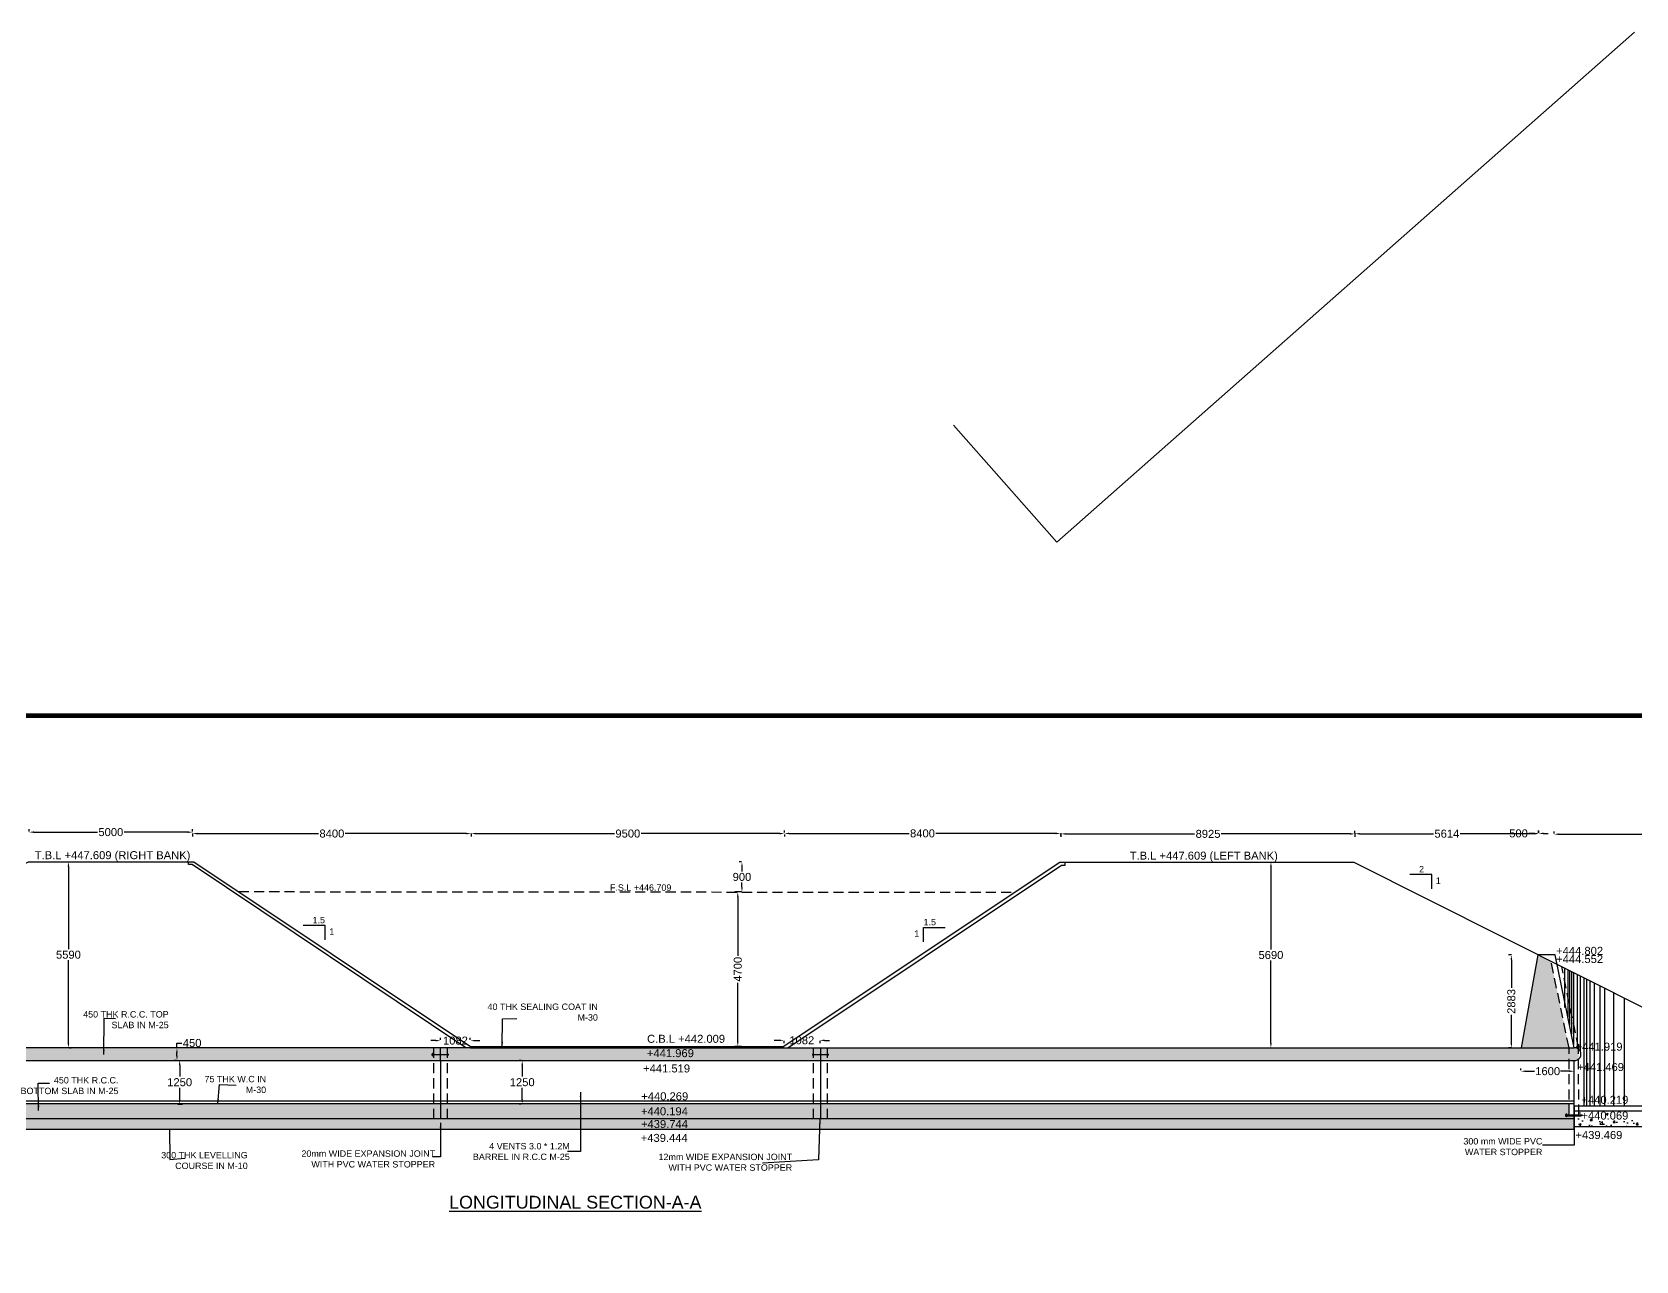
# Model space of a CAD drawing. Header units: metres. Extents: x 450 to 1815, y 479 to 860.
# Drawn here: x 1612.5 to 1712.8, y 783 to 859.8 of the extents above; entities that cross this region are included whole.
import ezdxf

# ---------------------------------------------------------------- set-up
doc = ezdxf.new("R2010")
doc.units = ezdxf.units.M
doc.header["$MEASUREMENT"] = 0
doc.linetypes.add('HIDDEN', pattern=[9.525, 6.35, -3.175])
for name, color, linetype in [('DIMENSION', 255, 'Continuous'), ('DRAWING', 7, 'Continuous'), ('HATCH', 7, 'Continuous'), ('TEXT', 255, 'Continuous')]:
    doc.layers.add(name, color=color, linetype=linetype)
doc.styles.get("Standard").update_dxf_attribs({"font": 'arial.ttf'})
doc.dimstyles.get("Standard").update_dxf_attribs({"dimtxt": 0.5, "dimasz": 0.3, "dimexe": 0.18, "dimexo": 0.0625, "dimgap": 0.09, "dimtad": 0, "dimtih": 1, "dimtoh": 1, "dimdec": 4, "dimzin": 0, "dimdsep": 46, "dimtxsty": 'Standard', "dimcen": 0.09, "dimadec": 0, "dimazin": 0, "dimtfac": 1, "dimtdec": 4, "dimtofl": 0, "dimtmove": 0, "dimatfit": 3, "dimfxl": 1, "dimtolj": 1, "dimtzin": 0, "dimarcsym": 0})
pattern_1 = [(50, (0, 0), (1.4345204, -0.1255043), [0.15, -1.65]), (355, (0, 0), (-0.2775027, 1.5043843), [0.12, -1.32]), (100.4514, (0.1195, -0.0105), (1.1570188, 1.3788791), [0.1274804, -1.4022842]), (46.1842, (0, 0.4), (2.1344821, -0.331038), [0.225, -2.475]), (96.6356, (0.1779, 0.3724), (1.8693254, 1.9482357), [0.1912206, -2.103426]), (351.1842, (0, 0.4), (1.869324, 1.9482372), [0.18, -1.98]), (21, (0.2, 0.3), (1.1938141, -0.8052378), [0.15, -1.65]), (326, (0.2, 0.3), (0.4866307, 1.4503001), [0.12, -1.32]), (71.4514, (0.2995, 0.2329), (1.6804453, 0.645061), [0.1274804, -1.4022842]), (37.5, (0, 0), (0.02431971, 0.66578771), [0, -1.304, 0, -1.34, 0, -1.325]), (7.5, (0, 0), (0.52613907, 0.78882342), [0, -0.764, 0, -1.274, 0, -0.505]), (327.5, (-0.446, 0), (1.06764487, -0.04510974), [0, -0.5, 0, -1.56, 0, -2.07]), (317.5, (-0.646, 0), (1.16637234, 0.20020996), [0, -0.65, 0, -1.036, 0, -1.47])]

# ---------------------------------------------------------------- blocks, each defined once
blk = doc.blocks.new('*D80')
at = {"layer": 'Defpoints', "color": 0, "ltscale": 0.1, "transparency": 16777216}
for p in [(1612.37, 809.75), (1622.58, 809.77), (1622.58, 809.75)]:
    blk.add_point(p, dxfattribs=at)
at = {"layer": 'DIMENSION', "color": 0, "lineweight": -2, "ltscale": 0.1, "transparency": 16777216}
for p, q in [((1612.37, 809.82), (1612.37, 809.95)), ((1612.67, 809.77), (1616.64, 809.77)), ((1622.28, 809.77), (1618.31, 809.77)), ((1622.58, 809.82), (1622.58, 809.95))]:
    blk.add_line(p, q, dxfattribs=at)
at = {"layer": 'DIMENSION', "color": 0, "ltscale": 0.1, "transparency": 16777216}
for points in [[(1612.67, 809.82), (1612.67, 809.72), (1612.37, 809.77)], [(1622.28, 809.82), (1622.28, 809.72), (1622.58, 809.77)]]:
    blk.add_solid(points, dxfattribs=at)
at = {"layer": 'DIMENSION', "color": 0, "ltscale": 0.1, "transparency": 16777216, "insert": (1617.47, 809.77), "char_height": 0.5, "attachment_point": 5}
blk.add_mtext('\\A1;5000', dxfattribs=at)
blk = doc.blocks.new('*D81')
at = {"layer": 'Defpoints', "color": 0, "ltscale": 0.1, "transparency": 16777216}
for p in [(1622.58, 809.75), (1639.99, 809.75), (1639.99, 809.68)]:
    blk.add_point(p, dxfattribs=at)
at = {"layer": 'DIMENSION', "color": 0, "lineweight": -2, "ltscale": 0.1, "transparency": 16777216}
for p, q in [((1622.58, 809.69), (1622.58, 809.5)), ((1622.88, 809.68), (1630.45, 809.68)), ((1639.69, 809.68), (1632.12, 809.68)), ((1639.99, 809.69), (1639.99, 809.5))]:
    blk.add_line(p, q, dxfattribs=at)
at = {"layer": 'DIMENSION', "color": 0, "ltscale": 0.1, "transparency": 16777216}
for points in [[(1622.88, 809.73), (1622.88, 809.63), (1622.58, 809.68)], [(1639.69, 809.73), (1639.69, 809.63), (1639.99, 809.68)]]:
    blk.add_solid(points, dxfattribs=at)
at = {"layer": 'DIMENSION', "color": 0, "ltscale": 0.1, "transparency": 16777216, "insert": (1631.28, 809.68), "char_height": 0.5, "attachment_point": 5}
blk.add_mtext('\\A1;8400', dxfattribs=at)
blk = doc.blocks.new('*D82')
at = {"layer": 'Defpoints', "color": 0, "ltscale": 0.1, "transparency": 16777216}
for p in [(1639.99, 809.69), (1659.55, 809.69), (1659.55, 809.68)]:
    blk.add_point(p, dxfattribs=at)
at = {"layer": 'DIMENSION', "color": 0, "lineweight": -2, "ltscale": 0.1, "transparency": 16777216}
for p, q in [((1640.29, 809.68), (1648.93, 809.68)), ((1659.25, 809.68), (1650.6, 809.68)), ((1639.99, 809.63), (1639.99, 809.5)), ((1659.55, 809.63), (1659.55, 809.5))]:
    blk.add_line(p, q, dxfattribs=at)
at = {"layer": 'DIMENSION', "color": 0, "ltscale": 0.1, "transparency": 16777216}
for points in [[(1640.29, 809.73), (1640.29, 809.63), (1639.99, 809.68)], [(1659.25, 809.73), (1659.25, 809.63), (1659.55, 809.68)]]:
    blk.add_solid(points, dxfattribs=at)
at = {"layer": 'DIMENSION', "color": 0, "ltscale": 0.1, "transparency": 16777216, "insert": (1649.77, 809.68), "char_height": 0.5, "attachment_point": 5}
blk.add_mtext('\\A1;9500', dxfattribs=at)
blk = doc.blocks.new('*D83')
at = {"layer": 'Defpoints', "color": 0, "ltscale": 0.1, "transparency": 16777216}
for p in [(1659.55, 809.69), (1676.81, 809.7), (1676.81, 809.69)]:
    blk.add_point(p, dxfattribs=at)
at = {"layer": 'DIMENSION', "color": 0, "lineweight": -2, "ltscale": 0.1, "transparency": 16777216}
for p, q in [((1659.55, 809.75), (1659.55, 809.87)), ((1659.85, 809.69), (1667.34, 809.69)), ((1676.51, 809.69), (1669.02, 809.69)), ((1676.81, 809.63), (1676.81, 809.51))]:
    blk.add_line(p, q, dxfattribs=at)
at = {"layer": 'DIMENSION', "color": 0, "ltscale": 0.1, "transparency": 16777216}
for points in [[(1659.85, 809.74), (1659.85, 809.64), (1659.55, 809.69)], [(1676.51, 809.74), (1676.51, 809.64), (1676.81, 809.69)]]:
    blk.add_solid(points, dxfattribs=at)
at = {"layer": 'DIMENSION', "color": 0, "ltscale": 0.1, "transparency": 16777216, "insert": (1668.18, 809.69), "char_height": 0.5, "attachment_point": 5}
blk.add_mtext('\\A1;8400', dxfattribs=at)
blk = doc.blocks.new('*D84')
at = {"layer": 'Defpoints', "color": 0, "ltscale": 0.1, "transparency": 16777216}
for p in [(1676.83, 809.76), (1695.2, 809.76), (1695.2, 809.66)]:
    blk.add_point(p, dxfattribs=at)
at = {"layer": 'DIMENSION', "color": 0, "lineweight": -2, "ltscale": 0.1, "transparency": 16777216}
for p, q in [((1676.83, 809.7), (1676.83, 809.48)), ((1677.13, 809.66), (1685.18, 809.66)), ((1694.9, 809.66), (1686.85, 809.66)), ((1695.2, 809.7), (1695.2, 809.48))]:
    blk.add_line(p, q, dxfattribs=at)
at = {"layer": 'DIMENSION', "color": 0, "ltscale": 0.1, "transparency": 16777216}
for points in [[(1677.13, 809.71), (1677.13, 809.61), (1676.83, 809.66)], [(1694.9, 809.71), (1694.9, 809.61), (1695.2, 809.66)]]:
    blk.add_solid(points, dxfattribs=at)
at = {"layer": 'DIMENSION', "color": 0, "ltscale": 0.1, "transparency": 16777216, "insert": (1686.02, 809.66), "char_height": 0.5, "attachment_point": 5}
blk.add_mtext('\\A1;8925', dxfattribs=at)
blk = doc.blocks.new('*D85')
at = {"layer": 'Defpoints', "color": 0, "ltscale": 0.1, "transparency": 16777216}
for p in [(1695.2, 809.66), (1706.68, 809.67), (1706.68, 809.66)]:
    blk.add_point(p, dxfattribs=at)
at = {"layer": 'DIMENSION', "color": 0, "lineweight": -2, "ltscale": 0.1, "transparency": 16777216}
for p, q in [((1695.2, 809.73), (1695.2, 809.85)), ((1695.5, 809.67), (1700.1, 809.67)), ((1706.38, 809.67), (1701.77, 809.67)), ((1706.68, 809.73), (1706.68, 809.85))]:
    blk.add_line(p, q, dxfattribs=at)
at = {"layer": 'DIMENSION', "color": 0, "ltscale": 0.1, "transparency": 16777216}
for points in [[(1695.5, 809.72), (1695.5, 809.62), (1695.2, 809.67)], [(1706.38, 809.72), (1706.38, 809.62), (1706.68, 809.67)]]:
    blk.add_solid(points, dxfattribs=at)
at = {"layer": 'DIMENSION', "color": 0, "ltscale": 0.1, "transparency": 16777216, "insert": (1700.94, 809.67), "char_height": 0.5, "attachment_point": 5}
blk.add_mtext('\\A1;5614', dxfattribs=at)
blk = doc.blocks.new('*D86')
at = {"layer": 'Defpoints', "color": 0, "ltscale": 0.1, "transparency": 16777216}
for p in [(1706.66, 809.69), (1706.66, 809.66), (1706.68, 809.66)]:
    blk.add_point(p, dxfattribs=at)
at = {"layer": 'DIMENSION', "color": 0, "lineweight": -2, "ltscale": 0.1, "transparency": 16777216}
for p, q in [((1706.36, 809.69), (1706.06, 809.69)), ((1706.66, 809.73), (1706.66, 809.87)), ((1706.68, 809.73), (1706.68, 809.87)), ((1706.98, 809.69), (1707.28, 809.69))]:
    blk.add_line(p, q, dxfattribs=at)
at = {"layer": 'DIMENSION', "color": 0, "ltscale": 0.1, "transparency": 16777216}
for points in [[(1706.36, 809.74), (1706.36, 809.64), (1706.66, 809.69)], [(1706.98, 809.74), (1706.98, 809.64), (1706.68, 809.69)]]:
    blk.add_solid(points, dxfattribs=at)
at = {"layer": 'DIMENSION', "color": 0, "ltscale": 0.1, "transparency": 16777216, "insert": (1705.42, 809.69), "char_height": 0.5, "attachment_point": 5}
blk.add_mtext('\\A1;500', dxfattribs=at)
blk = doc.blocks.new('*D87')
at = {"layer": 'Defpoints', "color": 0, "ltscale": 0.1, "transparency": 16777216}
for p in [(1707.64, 809.62), (1734.53, 809.64), (1734.53, 809.62)]:
    blk.add_point(p, dxfattribs=at)
at = {"layer": 'DIMENSION', "color": 0, "lineweight": -2, "ltscale": 0.1, "transparency": 16777216}
for p, q in [((1707.64, 809.68), (1707.64, 809.82)), ((1734.53, 809.68), (1734.53, 809.82)), ((1707.94, 809.64), (1720.08, 809.64)), ((1734.23, 809.64), (1722.09, 809.64))]:
    blk.add_line(p, q, dxfattribs=at)
at = {"layer": 'DIMENSION', "color": 0, "ltscale": 0.1, "transparency": 16777216}
for points in [[(1707.94, 809.69), (1707.94, 809.59), (1707.64, 809.64)], [(1734.23, 809.69), (1734.23, 809.59), (1734.53, 809.64)]]:
    blk.add_solid(points, dxfattribs=at)
at = {"layer": 'DIMENSION', "color": 0, "ltscale": 0.1, "transparency": 16777216, "insert": (1721.09, 809.64), "char_height": 0.5, "attachment_point": 5}
blk.add_mtext('\\A1;13000', dxfattribs=at)
blk = doc.blocks.new('*D89')
at = {"layer": 'Defpoints', "color": 0, "ltscale": 0.1, "transparency": 16777216}
for p in [(1656.9, 807.91), (1656.93, 807.91), (1656.93, 806.03)]:
    blk.add_point(p, dxfattribs=at)
at = {"layer": 'DIMENSION', "color": 0, "lineweight": -2, "ltscale": 0.1, "transparency": 16777216}
for p, q in [((1656.87, 807.91), (1656.72, 807.91)), ((1656.9, 807.61), (1656.9, 807.31)), ((1656.87, 806.03), (1656.72, 806.03)), ((1656.9, 806.33), (1656.9, 806.62))]:
    blk.add_line(p, q, dxfattribs=at)
at = {"layer": 'DIMENSION', "color": 0, "ltscale": 0.1, "transparency": 16777216}
for points in [[(1656.85, 807.61), (1656.95, 807.61), (1656.9, 807.91)], [(1656.85, 806.33), (1656.95, 806.33), (1656.9, 806.03)]]:
    blk.add_solid(points, dxfattribs=at)
at = {"layer": 'DIMENSION', "color": 0, "ltscale": 0.1, "transparency": 16777216, "insert": (1656.9, 806.97), "char_height": 0.5, "attachment_point": 5}
blk.add_mtext('\\A1;900', dxfattribs=at)
blk = doc.blocks.new('*D90')
at = {"layer": 'Defpoints', "color": 0, "ltscale": 0.1, "transparency": 16777216}
for p in [(1656.93, 806.03), (1656.64, 796.38), (1656.93, 796.38)]:
    blk.add_point(p, dxfattribs=at)
at = {"layer": 'DIMENSION', "color": 0, "lineweight": -2, "ltscale": 0.1, "transparency": 16777216}
for p, q in [((1656.87, 806.03), (1656.46, 806.03)), ((1656.64, 805.73), (1656.64, 802.05)), ((1656.64, 796.68), (1656.64, 800.36)), ((1656.87, 796.38), (1656.46, 796.38))]:
    blk.add_line(p, q, dxfattribs=at)
at = {"layer": 'DIMENSION', "color": 0, "ltscale": 0.1, "transparency": 16777216}
for points in [[(1656.59, 805.73), (1656.69, 805.73), (1656.64, 806.03)], [(1656.59, 796.68), (1656.69, 796.68), (1656.64, 796.38)]]:
    blk.add_solid(points, dxfattribs=at)
at = {"layer": 'DIMENSION', "color": 0, "ltscale": 0.1, "transparency": 16777216, "insert": (1656.64, 801.2), "char_height": 0.5, "attachment_point": 5, "rotation": 90}
blk.add_mtext('\\A1;4700', dxfattribs=at)
blk = doc.blocks.new('*D91')
at = {"layer": 'Defpoints', "color": 0, "ltscale": 0.1, "transparency": 16777216}
for p in [(1614.82, 807.92), (1614.82, 796.29), (1614.82, 796.29)]:
    blk.add_point(p, dxfattribs=at)
at = {"layer": 'DIMENSION', "color": 0, "lineweight": -2, "ltscale": 0.1, "transparency": 16777216}
for p, q in [((1614.88, 807.92), (1615, 807.92)), ((1614.82, 807.62), (1614.82, 802.45)), ((1614.82, 796.59), (1614.82, 801.76)), ((1614.88, 796.29), (1615, 796.29))]:
    blk.add_line(p, q, dxfattribs=at)
at = {"layer": 'DIMENSION', "color": 0, "ltscale": 0.1, "transparency": 16777216}
for points in [[(1614.77, 807.62), (1614.87, 807.62), (1614.82, 807.92)], [(1614.77, 796.59), (1614.87, 796.59), (1614.82, 796.29)]]:
    blk.add_solid(points, dxfattribs=at)
at = {"layer": 'DIMENSION', "color": 0, "ltscale": 0.1, "transparency": 16777216, "insert": (1614.82, 802.11), "char_height": 0.5, "attachment_point": 5}
blk.add_mtext('\\A1;5590', dxfattribs=at)
blk = doc.blocks.new('*D105')
at = {"layer": 'Defpoints', "color": 0, "ltscale": 0.1, "transparency": 16777216}
for p in [(1621.6, 796.29), (1621.6, 796.29), (1621.6, 795.5)]:
    blk.add_point(p, dxfattribs=at)
at = {"layer": 'DIMENSION', "color": 0, "lineweight": -2, "ltscale": 0.1, "transparency": 16777216}
for p, q in [((1621.54, 796.29), (1621.42, 796.29)), ((1621.6, 796.29), (1621.6, 796.59)), ((1621.6, 796.59), (1621.9, 796.59)), ((1621.6, 795.8), (1621.6, 795.99)), ((1621.54, 795.5), (1621.42, 795.5))]:
    blk.add_line(p, q, dxfattribs=at)
at = {"layer": 'DIMENSION', "color": 0, "ltscale": 0.1, "transparency": 16777216}
for points in [[(1621.55, 795.99), (1621.65, 795.99), (1621.6, 796.29)], [(1621.55, 795.8), (1621.65, 795.8), (1621.6, 795.5)]]:
    blk.add_solid(points, dxfattribs=at)
at = {"layer": 'DIMENSION', "color": 0, "ltscale": 0.1, "transparency": 16777216, "insert": (1622.55, 796.59), "char_height": 0.5, "attachment_point": 5}
blk.add_mtext('\\A1;450', dxfattribs=at)
blk = doc.blocks.new('*D106')
at = {"layer": 'Defpoints', "color": 0, "ltscale": 0.1, "transparency": 16777216}
for p in [(1621.6, 795.5), (1621.6, 792.78), (1621.77, 792.78)]:
    blk.add_point(p, dxfattribs=at)
at = {"layer": 'DIMENSION', "color": 0, "lineweight": -2, "ltscale": 0.1, "transparency": 16777216}
for p, q in [((1621.66, 795.5), (1621.95, 795.5)), ((1621.77, 795.2), (1621.77, 794.49)), ((1621.77, 793.08), (1621.77, 793.8)), ((1621.66, 792.78), (1621.95, 792.78))]:
    blk.add_line(p, q, dxfattribs=at)
at = {"layer": 'DIMENSION', "color": 0, "ltscale": 0.1, "transparency": 16777216}
for points in [[(1621.72, 795.2), (1621.82, 795.2), (1621.77, 795.5)], [(1621.72, 793.08), (1621.82, 793.08), (1621.77, 792.78)]]:
    blk.add_solid(points, dxfattribs=at)
at = {"layer": 'DIMENSION', "color": 0, "ltscale": 0.1, "transparency": 16777216, "insert": (1621.77, 794.14), "char_height": 0.5, "attachment_point": 5}
blk.add_mtext('\\A1;1250', dxfattribs=at)
blk = doc.blocks.new('*D107')
at = {"layer": 'Defpoints', "color": 0, "ltscale": 0.1, "transparency": 16777216}
for p in [(1638.07, 796.74), (1639.93, 796.74), (1639.93, 796.74)]:
    blk.add_point(p, dxfattribs=at)
at = {"layer": 'DIMENSION', "color": 0, "lineweight": -2, "ltscale": 0.1, "transparency": 16777216}
for p, q in [((1637.77, 796.74), (1637.47, 796.74)), ((1638.07, 796.8), (1638.07, 796.92)), ((1639.93, 796.8), (1639.93, 796.92)), ((1640.23, 796.74), (1640.53, 796.74))]:
    blk.add_line(p, q, dxfattribs=at)
at = {"layer": 'DIMENSION', "color": 0, "ltscale": 0.1, "transparency": 16777216}
for points in [[(1637.77, 796.79), (1637.77, 796.69), (1638.07, 796.74)], [(1640.23, 796.79), (1640.23, 796.69), (1639.93, 796.74)]]:
    blk.add_solid(points, dxfattribs=at)
at = {"layer": 'DIMENSION', "color": 0, "ltscale": 0.1, "transparency": 16777216, "insert": (1639, 796.74), "char_height": 0.5, "attachment_point": 5}
blk.add_mtext('\\A1;1082', dxfattribs=at)
blk = doc.blocks.new('*D108')
at = {"layer": 'Defpoints', "color": 0, "ltscale": 0.1, "transparency": 16777216}
for p in [(1643.17, 795.5), (1643.17, 795.5), (1643.17, 792.78)]:
    blk.add_point(p, dxfattribs=at)
at = {"layer": 'DIMENSION', "color": 0, "lineweight": -2, "ltscale": 0.1, "transparency": 16777216}
for p, q in [((1643.11, 795.5), (1642.99, 795.5)), ((1643.17, 795.2), (1643.17, 794.49)), ((1643.17, 793.08), (1643.17, 793.8)), ((1643.11, 792.78), (1642.99, 792.78))]:
    blk.add_line(p, q, dxfattribs=at)
at = {"layer": 'DIMENSION', "color": 0, "ltscale": 0.1, "transparency": 16777216}
for points in [[(1643.12, 795.2), (1643.22, 795.2), (1643.17, 795.5)], [(1643.12, 793.08), (1643.22, 793.08), (1643.17, 792.78)]]:
    blk.add_solid(points, dxfattribs=at)
at = {"layer": 'DIMENSION', "color": 0, "ltscale": 0.1, "transparency": 16777216, "insert": (1643.17, 794.14), "char_height": 0.5, "attachment_point": 5}
blk.add_mtext('\\A1;1250', dxfattribs=at)
blk = doc.blocks.new('*D109')
at = {"layer": 'Defpoints', "color": 0, "ltscale": 0.1, "transparency": 16777216}
for p in [(1659.52, 796.8), (1661.76, 796.8), (1661.76, 796.76)]:
    blk.add_point(p, dxfattribs=at)
at = {"layer": 'DIMENSION', "color": 0, "lineweight": -2, "ltscale": 0.1, "transparency": 16777216}
for p, q in [((1659.22, 796.76), (1658.92, 796.76)), ((1659.52, 796.73), (1659.52, 796.58)), ((1661.76, 796.73), (1661.76, 796.58)), ((1662.06, 796.76), (1662.36, 796.76))]:
    blk.add_line(p, q, dxfattribs=at)
at = {"layer": 'DIMENSION', "color": 0, "ltscale": 0.1, "transparency": 16777216}
for points in [[(1659.22, 796.81), (1659.22, 796.71), (1659.52, 796.76)], [(1662.06, 796.81), (1662.06, 796.71), (1661.76, 796.76)]]:
    blk.add_solid(points, dxfattribs=at)
at = {"layer": 'DIMENSION', "color": 0, "ltscale": 0.1, "transparency": 16777216, "insert": (1660.64, 796.76), "char_height": 0.5, "attachment_point": 5}
blk.add_mtext('\\A1;1082', dxfattribs=at)
blk = doc.blocks.new('*D110')
at = {"layer": 'Defpoints', "color": 0, "ltscale": 0.1, "transparency": 16777216}
for p in [(1689.85, 807.9), (1689.85, 796.29), (1689.95, 796.29)]:
    blk.add_point(p, dxfattribs=at)
at = {"layer": 'DIMENSION', "color": 0, "lineweight": -2, "ltscale": 0.1, "transparency": 16777216}
for p, q in [((1689.91, 807.9), (1690.13, 807.9)), ((1689.95, 807.6), (1689.95, 802.44)), ((1689.95, 796.59), (1689.95, 801.75)), ((1689.91, 796.29), (1690.13, 796.29))]:
    blk.add_line(p, q, dxfattribs=at)
at = {"layer": 'DIMENSION', "color": 0, "ltscale": 0.1, "transparency": 16777216}
for points in [[(1689.9, 807.6), (1690, 807.6), (1689.95, 807.9)], [(1689.9, 796.59), (1690, 796.59), (1689.95, 796.29)]]:
    blk.add_solid(points, dxfattribs=at)
at = {"layer": 'DIMENSION', "color": 0, "ltscale": 0.1, "transparency": 16777216, "insert": (1689.95, 802.09), "char_height": 0.5, "attachment_point": 5}
blk.add_mtext('\\A1;5690', dxfattribs=at)
blk = doc.blocks.new('*D111')
at = {"layer": 'Defpoints', "color": 0, "ltscale": 0.1, "transparency": 16777216}
for p in [(1705.03, 802.1), (1704.97, 796.29), (1705.03, 796.29)]:
    blk.add_point(p, dxfattribs=at)
at = {"layer": 'DIMENSION', "color": 0, "lineweight": -2, "ltscale": 0.1, "transparency": 16777216}
for p, q in [((1704.97, 802.1), (1704.79, 802.1)), ((1704.97, 801.8), (1704.97, 800.04)), ((1704.97, 796.59), (1704.97, 798.35)), ((1704.97, 796.29), (1704.79, 796.29))]:
    blk.add_line(p, q, dxfattribs=at)
at = {"layer": 'DIMENSION', "color": 0, "ltscale": 0.1, "transparency": 16777216}
for points in [[(1704.92, 801.8), (1705.02, 801.8), (1704.97, 802.1)], [(1704.92, 796.59), (1705.02, 796.59), (1704.97, 796.29)]]:
    blk.add_solid(points, dxfattribs=at)
at = {"layer": 'DIMENSION', "color": 0, "ltscale": 0.1, "transparency": 16777216, "insert": (1704.97, 799.19), "char_height": 0.5, "attachment_point": 5, "rotation": 90}
blk.add_mtext('\\A1;2883', dxfattribs=at)
blk = doc.blocks.new('*D112')
at = {"layer": 'Defpoints', "color": 0, "ltscale": 0.1, "transparency": 16777216}
for p in [(1705.57, 794.83), (1708.9, 794.83), (1708.9, 794.83)]:
    blk.add_point(p, dxfattribs=at)
at = {"layer": 'DIMENSION', "color": 0, "lineweight": -2, "ltscale": 0.1, "transparency": 16777216}
for p, q in [((1705.57, 794.89), (1705.57, 795.01)), ((1705.87, 794.83), (1706.42, 794.83)), ((1708.6, 794.83), (1708.05, 794.83)), ((1708.9, 794.89), (1708.9, 795.01))]:
    blk.add_line(p, q, dxfattribs=at)
at = {"layer": 'DIMENSION', "color": 0, "ltscale": 0.1, "transparency": 16777216}
for points in [[(1705.87, 794.88), (1705.87, 794.78), (1705.57, 794.83)], [(1708.6, 794.88), (1708.6, 794.78), (1708.9, 794.83)]]:
    blk.add_solid(points, dxfattribs=at)
at = {"layer": 'DIMENSION', "color": 0, "ltscale": 0.1, "transparency": 16777216, "insert": (1707.24, 794.83), "char_height": 0.5, "attachment_point": 5}
blk.add_mtext('\\A1;1600', dxfattribs=at)

msp = doc.modelspace()

# ---------------------------------------------------------------- hatches: boundary and pattern name
at = {"layer": 'HATCH', "ltscale": 0.1}
h = msp.add_hatch(dxfattribs=at)
h.set_pattern_fill('AR-CONC', color=256, scale=0.2, style=0)
h.set_pattern_definition(pattern_1)
h.paths.add_polyline_path([(1637.62034, 792.78243), (1598.96567, 792.78243), (1598.96567, 791.99981), (1598.64336, 791.99981), (1598.64336, 791.84844), (1599.81501, 791.84844), (1637.62034, 791.84844)])
h.paths.add_polyline_path([(1637.62034, 795.80494, -1.560600838), (1637.62034, 795.92457), (1637.62034, 796.29317), (1601.96412, 796.29317), (1598.96567, 796.29317), (1598.96567, 795.50045), (1637.62034, 795.50045)])
h.paths.add_polyline_path([(1598.96567, 796.29317), (1598.64228, 796.29317, 0.20603712), (1598.33273, 796.21956), (1598.33273, 795.57387, 0.206751723), (1598.64336, 795.50045), (1598.96567, 795.50045)])
h.paths.add_polyline_path([(1598.33273, 796.21956, 0.502282955), (1598.33273, 795.57387)])
h.paths.add_polyline_path([(1600.83003, 802.18083), (1600.03765, 801.785), (1598.96567, 796.29317), (1601.96412, 796.29317)])
h.paths.add_polyline_path([(1600.03765, 801.785), (1599.67629, 801.60449), (1598.64228, 796.29317), (1598.96567, 796.29317)])
h.paths.add_polyline_path([(1600.83003, 802.18083), (1599.78849, 802.18083), (1599.67629, 801.60449)], flags=17)
h.paths.add_polyline_path([(1598.64336, 791.84844), (1598.64336, 791.93099), (1598.2454, 791.93099, -3.541611293), (1598.24285, 791.99981), (1598.33273, 791.99981), (1598.33273, 792.65125), (1580.05232, 792.65125), (1580.05232, 791.38154), (1598.64336, 791.38154)])
h.paths.add_polyline_path([(1581.26551, 791.38154), (1580.05232, 791.38154), (1580.05232, 784.42932), (1580.65117, 784.42786)])
h.paths.add_polyline_path([(1583.47859, 795.72238), (1582.52877, 797.23675), (1580.87946, 797.23675), (1580.87946, 796.60529), (1580.87946, 792.65125), (1584.37965, 792.65125)])
h.paths.add_polyline_path([(1580.24118, 791.3603), (1581.05462, 791.3603), (1581.05462, 790.90396), (1580.24118, 790.90396)], flags=24)
h.paths.add_polyline_path([(1576.65015, 791.68456), (1580.1904, 791.68456), (1580.1904, 790.92399), (1576.65015, 790.92399)], flags=9)
h.paths.add_polyline_path([(1581.25884, 794.8922), (1583.45802, 794.8922), (1583.45802, 794.27828), (1581.25884, 794.27828)], flags=24)
h = msp.add_hatch(dxfattribs=at)
h.set_pattern_fill('AR-CONC', color=256, scale=0.2, style=0)
h.set_pattern_definition(pattern_1)
h.paths.add_polyline_path([(1638.07236, 796.29317), (1637.62034, 796.29317), (1637.62034, 795.50045), (1638.07236, 795.50045)])
h.paths.add_polyline_path([(1638.4853, 796.29317), (1638.07236, 796.29317), (1638.07236, 795.50045), (1638.4853, 795.50045)])
h.paths.add_polyline_path([(1638.07236, 792.78243), (1637.62034, 792.78243), (1637.62034, 791.84844), (1638.07236, 791.84844)])
h.paths.add_polyline_path([(1638.4853, 792.78243), (1638.07236, 792.78243), (1638.07236, 791.84844), (1638.4853, 791.84844)])
h.paths.add_polyline_path([(1661.35719, 792.78243), (1638.4853, 792.78243), (1638.4853, 791.84844), (1661.35719, 791.84844)])
h.paths.add_polyline_path([(1661.35719, 796.29317), (1639.94851, 796.29317), (1638.4853, 796.29317), (1638.4853, 795.50045), (1661.35719, 795.50045)])
h.paths.add_polyline_path([(1661.80921, 792.78243), (1661.35719, 792.78243), (1661.35719, 791.84844), (1661.80921, 791.84844)])
h.paths.add_polyline_path([(1662.22214, 792.78243), (1661.80921, 792.78243), (1661.80921, 791.84844), (1662.22214, 791.84844)])
h.paths.add_polyline_path([(1661.80921, 796.29317), (1661.35719, 796.29317), (1661.35719, 795.50045), (1661.80921, 795.50045)])
h.paths.add_polyline_path([(1662.22214, 796.29317), (1661.80921, 796.29317), (1661.80921, 795.50045), (1662.22214, 795.50045)])
h.paths.add_polyline_path([(1707.45243, 801.70304), (1706.67198, 802.0953), (1706.63565, 802.0953), (1705.58528, 796.29317), (1708.57505, 796.29317)])
h = msp.add_hatch(dxfattribs=at)
h.set_pattern_fill('AR-CONC', color=256, scale=0.2, style=0)
h.set_pattern_definition(pattern_1)
h.paths.add_polyline_path([(1708.57505, 796.29317), (1662.22214, 796.29317), (1662.22214, 795.50045), (1708.57758, 795.50045)])
h.paths.add_polyline_path([(1709.16922, 796.2093, 0.185213964), (1708.89732, 796.29317), (1708.57505, 796.29317), (1708.57758, 795.50045), (1708.89732, 795.50045, 0.186868826), (1709.17122, 795.5859)])
h = msp.add_hatch(dxfattribs=at)
h.set_pattern_fill('AR-CONC', color=256, scale=0.2, style=0)
h.set_pattern_definition(pattern_1)
h.paths.add_polyline_path([(1708.58628, 792.78243), (1662.22214, 792.78243), (1662.22214, 791.84844), (1708.89732, 791.84844), (1708.89732, 792.04133), (1708.46703, 792.04133, -3.541611293), (1708.46448, 792.11015), (1708.58843, 792.11015)])
h = msp.add_hatch(dxfattribs=at)
h.set_pattern_fill('AR-CONC', color=256, scale=0.2, style=0)
h.set_pattern_definition(pattern_1)
h.paths.add_polyline_path([(1708.89732, 791.84844), (1598.64336, 791.84844), (1598.64336, 791.21548), (1708.89732, 791.21548)])
h.paths.add_polyline_path([(1650.53077, 791.82781), (1654.06794, 791.82781), (1654.06794, 791.06724), (1650.53077, 791.06724)], flags=9)
h = msp.add_hatch(dxfattribs=at)
h.set_pattern_fill('AR-CONC', color=256, scale=0.2, style=0)
h.set_pattern_definition(pattern_1)
h.paths.add_polyline_path([(1735.21264, 791.38154), (1735.21264, 791.9985), (1734.90512, 791.9985, -0.133362819), (1734.73891, 791.9985), (1734.43632, 791.9985), (1734.43632, 792.3271), (1709.18164, 792.3271), (1709.18234, 792.11015), (1708.89732, 792.11015), (1708.89732, 791.38154)])
h.paths.add_polyline_path([(1734.56197, 784.05549), (1735.21264, 784.05549), (1735.21264, 791.38154), (1734.02646, 791.38154)])
h.paths.add_polyline_path([(1732.37311, 792.154), (1734.06752, 792.154), (1734.06752, 791.39342), (1732.37311, 791.39342)], flags=24)
h.paths.add_polyline_path([(1726.43136, 792.36641), (1729.9716, 792.36641), (1729.9716, 791.60583), (1726.43136, 791.60583)], flags=9)
h.paths.add_polyline_path([(1708.83566, 792.43285), (1712.3759, 792.43285), (1712.3759, 791.67227), (1708.83566, 791.67227)], flags=9)
h.paths.add_polyline_path([(1720.99849, 792.2043), (1723.19767, 792.2043), (1723.19767, 791.59066), (1720.99849, 791.59066)], flags=24)
h.paths.add_polyline_path([(1735.47764, 790.52639), (1736.83337, 790.52639), (1736.83337, 789.76581), (1735.47764, 789.76581)], flags=9)
at = {"layer": 'TEXT', "linetype": 'HIDDEN', "ltscale": 0.1}
h = msp.add_hatch(color=256, dxfattribs=at)
h.paths.add_polyline_path([(1638.48891, 795.90124), (1638.08972, 795.90124), (1638.08972, 795.83242), (1638.48636, 795.83242, 3.541611293)])
h.paths.add_polyline_path([(1638.08972, 795.90124), (1637.64763, 795.90124, 3.541611293), (1637.65018, 795.83242), (1638.08972, 795.83242)])
h = msp.add_hatch(color=256, dxfattribs=at)
h.paths.add_polyline_path([(1662.22576, 795.90124), (1661.82657, 795.90124), (1661.82657, 795.83242), (1662.22321, 795.83242, 3.541611293)])
h.paths.add_polyline_path([(1661.82657, 795.90124), (1661.38448, 795.90124, 3.541611293), (1661.38703, 795.83242), (1661.82657, 795.83242)])
h = msp.add_hatch(color=256, dxfattribs=at)
h.paths.add_polyline_path([(1709.30577, 792.11015), (1708.90657, 792.11015), (1708.90657, 792.04133), (1709.30322, 792.04133, 3.541611293)])
h.paths.add_polyline_path([(1708.90657, 792.11015), (1708.46448, 792.11015, 3.541611293), (1708.46703, 792.04133), (1708.90657, 792.04133)])

# ---------------------------------------------------------------- linework, layer by layer
at = {"ltscale": 0.1}
msp.add_lwpolyline([(1670.11141, 835.19545), (1676.56438, 827.88848), (1712.6625, 859.76767)], dxfattribs=at)
at = {"layer": 'DIMENSION', "ltscale": 0.1, "const_width": 0.3}
msp.add_lwpolyline([(1558.65013, 817.05371), (1814.62888, 817.05371), (1814.62888, 698.07935), (1558.65013, 698.07935)], close=True, dxfattribs=at)
at = {"layer": 'DIMENSION', "ltscale": 0.1}
for points in [[(1699.99369, 806.22048), (1699.99369, 807.11788), (1698.62431, 807.11788)], [(1630.86092, 803.03923), (1630.86092, 803.93663), (1629.49154, 803.93663)], [(1668.23396, 802.91361), (1668.23396, 803.811), (1669.60335, 803.811)]]:
    msp.add_lwpolyline(points, dxfattribs=at)
at = {"layer": 'DRAWING', "ltscale": 0.1}
for p, q in [((1708.89732, 792.95078), (1584.27834, 792.95078)), ((1708.89732, 792.78243), (1598.64336, 792.78243)), ((1708.89732, 792.65125), (1708.89732, 791.38154)), ((1732.30721, 792.65125), (1708.89732, 792.65125)), ((1708.89732, 791.84844), (1598.64336, 791.84844)), ((1735.21264, 792.3271), (1708.89732, 792.3271)), ((1598.64336, 791.21548), (1708.89732, 791.21548)), ((1708.89732, 791.38154), (1735.21264, 791.38154))]:
    msp.add_line(p, q, dxfattribs=at)
for points in [[(1566.15602, 801.01191), (1598.49005, 801.01191), (1612.32851, 807.92481), (1622.65926, 807.92481), (1639.94851, 796.38122), (1639.94851, 796.29317), (1601.96412, 796.29317), (1600.83003, 802.18083), (1599.78849, 802.18083), (1598.64228, 796.29317), (1601.96412, 796.29317)], [(1639.64679, 796.29317), (1622.55721, 807.75364), (1622.33187, 807.75364), (1622.33187, 807.92481)], [(1659.48352, 796.38122), (1676.76799, 807.89638), (1695.12999, 807.89638), (1713.74472, 798.54049), (1748.38286, 798.54049), (1758.77136, 798.54049)], [(1659.77429, 796.29317), (1676.86619, 807.7103), (1677.08449, 807.7103), (1677.08449, 807.89638)], [(1708.89732, 796.29317), (1707.69919, 802.0953), (1706.63565, 802.0953), (1705.58528, 796.29317)], [(1708.29794, 801.27808), (1708.29794, 798.80292)], [(1708.49617, 801.17845), (1708.49617, 798.2358)], [(1708.60108, 801.12572), (1708.60108, 797.72774)], [(1708.72053, 801.06568), (1708.72053, 797.14933)], [(1708.85456, 800.99832), (1708.85456, 796.50022)], [(1709.07901, 800.88551), (1709.07901, 796.26255)], [(1709.27058, 800.78923), (1709.27058, 796.09087)], [(1709.50667, 800.67056), (1709.50667, 792.65125)], [(1709.6728, 800.58706), (1709.6728, 792.65125)], [(1709.86509, 800.49042), (1709.86509, 792.65125)], [(1710.13904, 800.35273), (1710.13904, 792.65125)], [(1710.49457, 800.17404), (1710.49457, 792.65125)], [(1710.79769, 800.02169), (1710.79769, 792.65125)], [(1711.35852, 799.73981), (1711.35852, 792.65125)], [(1712.02003, 799.40733), (1712.02003, 792.65125)], [(1598.64336, 792.95078), (1598.64336, 795.50045), (1638.07236, 795.50045), (1638.07236, 796.29317)], [(1639.94851, 796.38122), (1659.48352, 796.38122), (1659.48352, 796.29317)], [(1639.94851, 796.29317), (1708.89732, 796.29317)], [(1661.80921, 796.29317), (1661.80921, 791.84844)], [(1638.07236, 795.50045), (1638.07236, 791.84844)], [(1638.07236, 795.50045), (1708.89732, 795.50045)], [(1708.89732, 791.21548), (1708.89732, 795.50045)]]:
    msp.add_lwpolyline(points, dxfattribs=at)
at = {"layer": 'DRAWING', "linetype": 'HIDDEN', "ltscale": 0.1}
for points in [[(1625.46239, 806.05324), (1673.94359, 806.01472)], [(1708.57505, 796.29317), (1707.45243, 801.70304)], [(1709.16896, 796.29317), (1708.1155, 801.36978)], [(1637.62034, 796.29317), (1637.62034, 791.84844)], [(1638.4853, 796.29317), (1638.4853, 791.84844)], [(1661.35719, 796.29317), (1661.35719, 791.84844)], [(1662.22214, 796.29317), (1662.22214, 791.84844)], [(1708.58843, 792.11015), (1708.57505, 796.29317)], [(1709.18234, 792.11015), (1709.16896, 796.29317)]]:
    msp.add_lwpolyline(points, dxfattribs=at)
for centre in [(1637.59283, 795.86475), (1708.40969, 792.07367)]:
    msp.add_arc(centre, 0.06583, 33.6566973, 330.5870301, dxfattribs=at)
at = {"layer": 'DRAWING', "ltscale": 0.1}
msp.add_arc((1708.92395, 795.89681), 0.39725, 266.1565322, 93.8434678, dxfattribs=at)
at = {"layer": 'TEXT', "ltscale": 0.1}
for points in [[(1708.46347, 792.11015), (1709.30577, 792.11015)], [(1708.46347, 792.04133), (1709.30446, 792.04133)]]:
    msp.add_lwpolyline(points, dxfattribs=at)

# ---------------------------------------------------------------- texts
msp.add_text('%%ULONGITUDINAL SECTION-A-A', height=0.7996954).set_placement((1638.60632, 786.2455))
at = {"layer": 'TEXT'}
for s, insert, char_height, width, attachment_point in [('  T.B.L +447.609 (RIGHT BANK)', (1612.32851, 808.58068), 0.5, 10.2593451, 1), ('  T.B.L +447.609 (LEFT BANK)', (1680.73662, 808.5519), 0.5, 10.2593451, 1), ('2', (1699.20471, 807.65601), 0.4, 0.7584338, 1), ('1', (1700.25083, 806.93589), 0.4, 3.9513631, 1), ('F.S.L +446.709', (1652.48996, 806.50441), 0.4, 6.9284658, 3), ('1.5', (1630.07194, 804.47476), 0.4, 0.7584338, 1), ('1', (1631.11807, 803.75464), 0.4, 3.9513631, 1), ('1.5', (1669.02295, 804.34913), 0.4, 0.7584338, 3), ('1', (1667.97682, 803.62902), 0.4, 3.9513631, 3), ('  +444.802', (1707.38167, 802.60178), 0.5, 10.2593451, 1), ('  +444.552', (1707.38167, 802.09121), 0.5, 10.2593451, 1), ('40 THK SEALING COAT IN M-30', (1647.8987, 799.05907), 0.4, 6.9284658, 3), ('450 THK R.C.C. TOP SLAB IN M-25', (1621.08296, 798.58547), 0.4, 5.5336918, 3), ('C.B.L +442.009', (1650.97222, 797.10589), 0.5, 10.2593451, 1), ('  +441.969', (1650.57633, 796.20822), 0.5, 10.2593451, 1), ('  +441.919', (1708.59529, 796.61564), 0.5, 10.2593451, 1), ('  +441.519', (1650.3377, 795.25417), 0.5, 10.2593451, 1), ('  +441.469', (1708.68579, 795.34224), 0.5, 3.2952456, 1), ('450 THK R.C.C. BOTTOM SLAB IN M-25', (1617.94721, 794.46524), 0.4, 6.5390536, 3), ('75 THK W.C IN M-30', (1627.1729, 794.53817), 0.4, 3.9513631, 3), ('  +440.269', (1650.22096, 793.51301), 0.5, 10.2593451, 1), ('  +440.219', (1708.96162, 793.2925), 0.5, 10.2593451, 1), ('  +440.194', (1650.20272, 792.57667), 0.5, 10.2593451, 1), ('  +439.744', (1650.20354, 791.77799), 0.5, 10.2593451, 1), ('  +440.069', (1708.96066, 792.30785), 0.5, 10.2593451, 1), ('  +439.444', (1650.1898, 790.91281), 0.5, 10.2593451, 1), ('300 mm WIDE PVC WATER STOPPER', (1706.91038, 790.65138), 0.4, 6.6272417, 3), ('  +439.469', (1708.58639, 791.09457), 0.5, 10.2593451, 1), ('300 THK LEVELLING COURSE IN M-10', (1626.0208, 789.78492), 0.4, 6.6272417, 3), ('20mm WIDE EXPANSION JOINT WITH PVC WATER STOPPER', (1637.72866, 789.88131), 0.4, 9.2123606, 3), ('4 VENTS 3.0 * 1.2M BARREL IN R.C.C M-25', (1646.14329, 790.34862), 0.4, 6.9284658, 3), ('12mm WIDE EXPANSION JOINT WITH PVC WATER STOPPER', (1660.03767, 789.67519), 0.4, 9.2123606, 3)]:
    msp.add_mtext(s, dxfattribs=dict(at, insert=insert, char_height=char_height, width=width, attachment_point=attachment_point))

# ---------------------------------------------------------------- dimensions: what is measured, and where the dimension line sits
at = {"layer": 'DIMENSION', "ltscale": 0.1}
for base, p1, p2, text, picture, middle in [((1622.57708, 809.77203), (1612.3655, 809.75283), (1622.57708, 809.75283), '5000', '*D80', (1617.47129, 809.77203)), ((1639.9898, 809.68083), (1622.57708, 809.75283), (1639.9898, 809.75283), '8400', '*D81', (1631.28344, 809.68083)), ((1659.54668, 809.68062), (1639.9898, 809.69033), (1659.54668, 809.69033), '9500', '*D82', (1649.76824, 809.68062)), ((1676.81394, 809.69033), (1659.54668, 809.69033), (1676.81394, 809.69562), '8400', '*D83', (1668.18031, 809.69033)), ((1695.20005, 809.66319), (1676.83173, 809.75836), (1695.20005, 809.75836), '8925', '*D84', (1686.01589, 809.66319)), ((1706.67736, 809.66636), (1695.20005, 809.66319), (1706.67736, 809.66319), '5614', '*D85', (1700.93871, 809.66636)), ((1706.65832, 809.68932), (1706.67736, 809.66319), (1706.65832, 809.66319), '500', '*D86', (1705.41682, 809.68932)), ((1734.5309, 809.64321), (1707.64295, 809.62043), (1734.5309, 809.62043), '13000', '*D87', (1721.08692, 809.64321)), ((1639.93108, 796.73823), (1638.07236, 796.73823), (1639.93108, 796.73823), '1082', '*D107', (1639.00172, 796.73823)), ((1661.75871, 796.76209), (1659.52486, 796.7956), (1661.75871, 796.7956), '1082', '*D109', (1660.64179, 796.76209)), ((1708.89732, 794.82801), (1705.57357, 794.82801), (1708.89732, 794.82801), '1600', '*D112', (1707.23545, 794.82801))]:
    dim = msp.add_linear_dim(base=base, p1=p1, p2=p2, text=text, dimstyle='Standard', dxfattribs=at)
    dim.commit()
    dim.dimension.update_dxf_attribs({"geometry": picture, "text_midpoint": middle})
for base, p1, p2, text, picture, middle in [((1614.82228, 796.29317), (1614.81688, 807.92481), (1614.81688, 796.29317), '5590', '*D91', (1614.82228, 802.10899)), ((1656.89861, 807.91101), (1656.93045, 806.02824), (1656.93045, 807.91101), '900', '*D89', (1656.89861, 806.96963)), ((1689.94755, 796.29317), (1689.84962, 807.89638), (1689.84962, 796.29317), '5690', '*D110', (1689.94755, 802.09477)), ((1621.59844, 796.29317), (1621.59844, 795.50045), (1621.59844, 796.29317), '450', '*D105', (1622.55, 796.59317)), ((1621.7666, 792.78243), (1621.59844, 795.50045), (1621.59844, 792.78243), '1250', '*D106', (1621.7666, 794.14144)), ((1643.1711, 795.50045), (1643.1711, 792.78243), (1643.1711, 795.50045), '1250', '*D108', (1643.1711, 794.14144))]:
    dim = msp.add_linear_dim(base=base, p1=p1, p2=p2, angle=90, text=text, dimstyle='Standard', dxfattribs=at)
    dim.commit()
    dim.dimension.update_dxf_attribs({"geometry": picture, "text_midpoint": middle})
for base, p1, p2, text, picture, middle in [((1656.63854, 796.38122), (1656.93045, 806.02824), (1656.93045, 796.38122), '4700', '*D90', (1656.63854, 801.20473)), ((1704.96882, 796.29317), (1705.03195, 802.0953), (1705.03195, 796.29317), '2883', '*D111', (1704.96882, 799.19423))]:
    dim = msp.add_linear_dim(base=base, p1=p1, p2=p2, angle=90, text=text, dimstyle='Standard', dxfattribs=at)
    dim.commit()
    dim.dimension.update_dxf_attribs({"geometry": picture, "text_midpoint": middle, "text_rotation": 90})

# ---------------------------------------------------------------- leaders
at = {"layer": 'DRAWING', "ltscale": 0.1}
for points in [[(1617.0344, 795.86511), (1617.05933, 798.14136), (1617.75666, 798.1336)], [(1641.92727, 796.38122), (1641.93941, 798.10371), (1642.82569, 798.11584)], [(1612.95784, 792.3811), (1612.93803, 794.08324), (1613.63154, 794.07335)], [(1624.15554, 792.78243), (1624.25204, 794.0085), (1625.29971, 793.95342)], [(1646.81485, 793.51635), (1646.81485, 789.81284), (1646.00174, 789.81284)], [(1661.77624, 791.84844), (1661.67356, 789.29254), (1658.1835, 789.08748)], [(1708.89732, 792.01639), (1708.89732, 790.20603), (1706.92303, 790.20603)], [(1621.13681, 791.21548), (1621.15246, 789.32312), (1622.09159, 789.40129)], [(1638.06485, 791.60296), (1638.06485, 789.47494), (1637.56359, 789.47494)]]:
    msp.add_leader(points, dimstyle='Standard', override={"dimgap": 0.09, "dimtad": 0}, dxfattribs=at)

doc.saveas('drawing.dxf')
